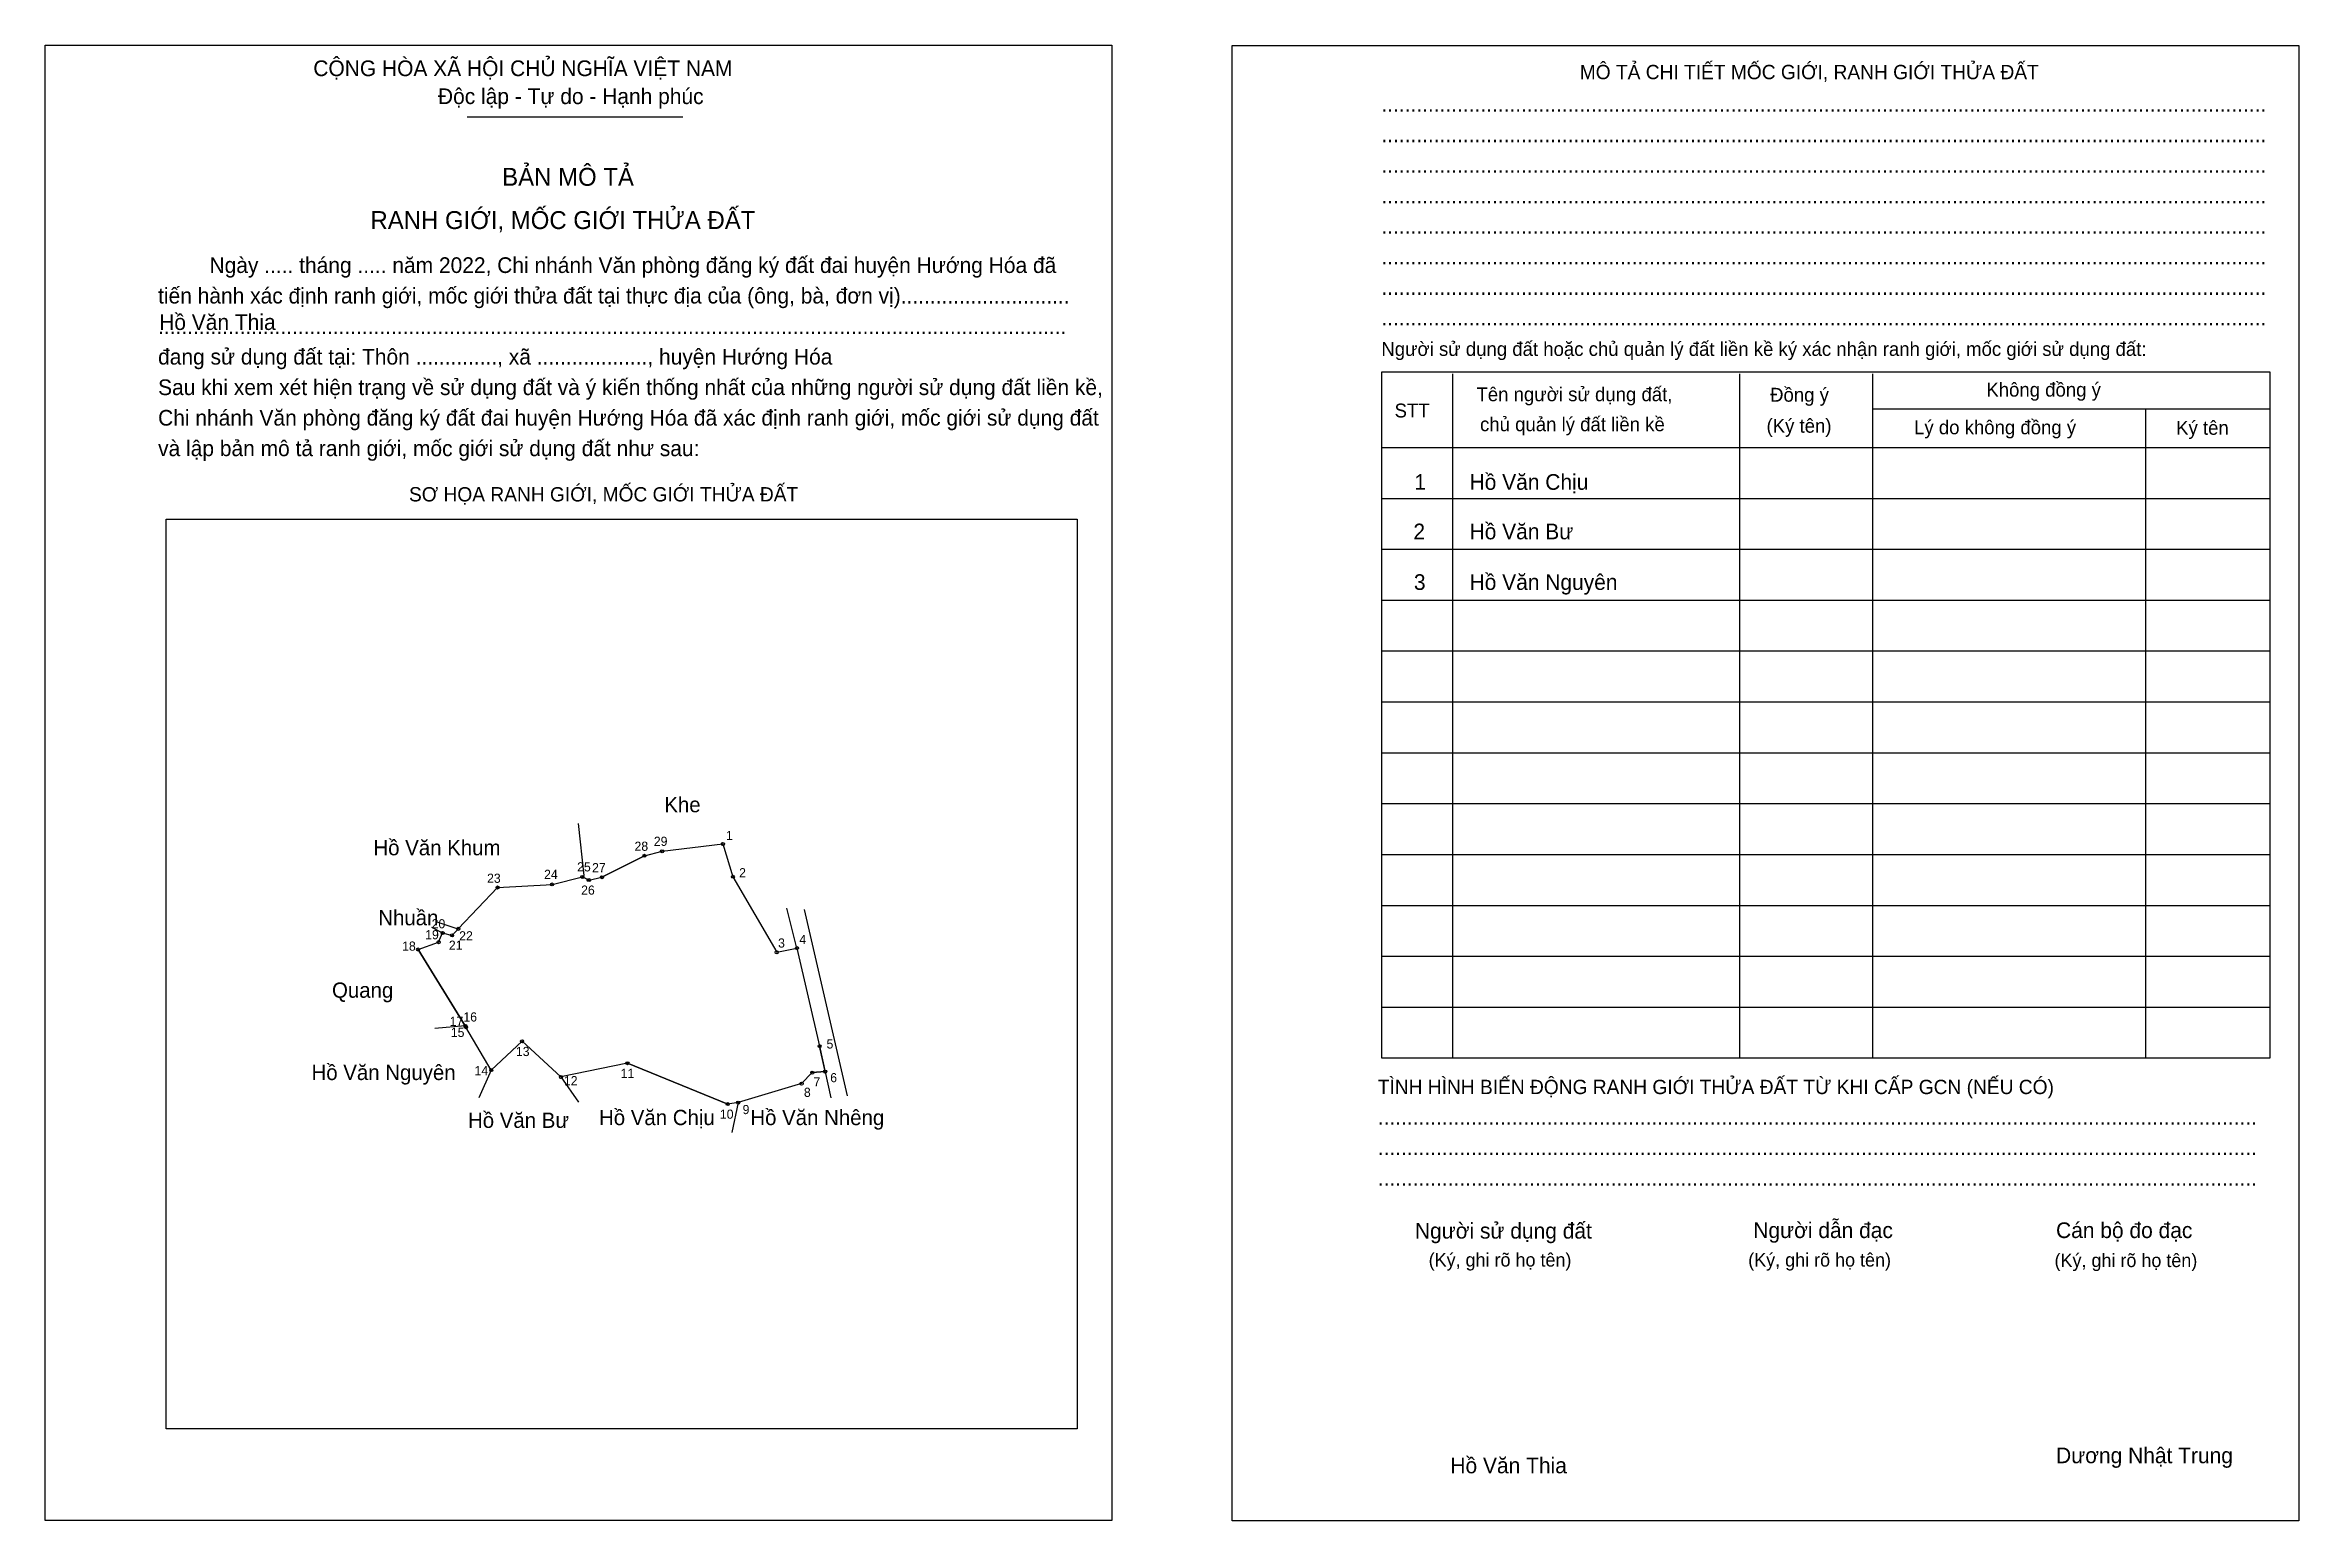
# Model space of a CAD drawing. Extents: x 548273 to 549133, y 1836112 to 1836675.
import ezdxf

# ---------------------------------------------------------------- set-up
doc = ezdxf.new("R2010")
doc.units = 0
for name, color, linetype in [('Level 1', 7, 'Continuous'), ('Level 10', 7, 'Continuous'), ('Level 11', 7, 'Continuous'), ('Level 2', 7, 'Continuous'), ('Level 25', 7, 'Continuous'), ('Level 27', 7, 'Continuous'), ('Level 36', 7, 'Continuous'), ('Level 52', 7, 'Continuous'), ('Level 55', 7, 'Continuous'), ('Level 6', 7, 'Continuous'), ('Level 9', 7, 'Continuous')]:
    doc.layers.add(name, color=color, linetype=linetype)

msp = doc.modelspace()

# ---------------------------------------------------------------- linework, layer by layer
at = {"layer": 'Level 1'}
for p, q in [((548272.8, 1836675.44), (548272.8, 1836675.44)), ((548725.69, 1836675.24), (548725.69, 1836675.24)), ((548433.87, 1836648.06), (548516.19, 1836648.06)), ((548809.84, 1836550.02), (548809.84, 1836288.89)), ((548919.34, 1836550.02), (548919.34, 1836288.89)), ((548970.01, 1836550.02), (548970.01, 1836288.89)), ((548970.01, 1836536.62), (549121.84, 1836536.62)), ((549074.27, 1836536.62), (549074.27, 1836288.89)), ((548782.66, 1836521.87), (549121.84, 1836521.87)), ((548782.66, 1836502.45), (549121.84, 1836502.45)), ((548319.03, 1836494.49), (548319.03, 1836494.49)), ((548782.66, 1836483.04), (549121.84, 1836483.04)), ((548782.66, 1836463.62), (549121.84, 1836463.62)), ((548782.66, 1836444.21), (549121.84, 1836444.21)), ((548782.66, 1836424.79), (549121.84, 1836424.79)), ((548782.66, 1836405.38), (549121.84, 1836405.38)), ((548782.66, 1836385.96), (549121.84, 1836385.96)), ((548782.66, 1836366.55), (549121.84, 1836366.55)), ((548782.66, 1836347.13), (549121.84, 1836347.13)), ((548782.66, 1836327.72), (549121.84, 1836327.72)), ((548782.66, 1836308.3), (549121.84, 1836308.3)), ((548666.55, 1836147.35), (548666.55, 1836147.35)), ((548679.87, 1836112.4), (548679.87, 1836112.4)), ((549132.77, 1836112.21), (549132.77, 1836112.21))]:
    msp.add_line(p, q, dxfattribs=at)
for points in [[(549121.84, 1836550.6), (548782.66, 1836550.6), (548782.66, 1836288.89), (549121.84, 1836288.89)], [(548319.03, 1836494.49), (548666.55, 1836494.49), (548666.55, 1836147.35), (548319.03, 1836147.35)]]:
    msp.add_lwpolyline(points, close=True, dxfattribs=at)
at = {"layer": 'Level 10'}
for p, q in [((548478.51, 1836358.52), (548476.27, 1836378.43)), ((548485.27, 1836357.86), (548501.49, 1836366.06)), ((548501.49, 1836366.06), (548508.25, 1836367.76)), ((548508.25, 1836367.76), (548531.46, 1836370.55)), ((548531.46, 1836370.55), (548535.24, 1836358.03)), ((548466.27, 1836355.12), (548477.83, 1836357.96)), ((548477.83, 1836357.96), (548480.27, 1836356.8)), ((548480.27, 1836356.8), (548485.27, 1836357.86)), ((548535.24, 1836358.03), (548551.97, 1836329.22)), ((548430.46, 1836338.17), (548445.44, 1836353.95)), ((548445.44, 1836353.95), (548466.27, 1836355.12)), ((548429.59, 1836338.32), (548422.79, 1836340.57)), ((548559.68, 1836330.82), (548555.77, 1836346.1)), ((548562.4, 1836345.57), (548578.87, 1836274.38)), ((548415.13, 1836330.29), (548422.96, 1836333.08)), ((548420.2, 1836338.75), (548424.49, 1836336.6)), ((548422.96, 1836333.08), (548424.49, 1836336.6)), ((548424.49, 1836336.6), (548428.07, 1836335.66)), ((548428.07, 1836335.66), (548430.46, 1836338.17)), ((548433.1, 1836301.1), (548415.13, 1836330.29)), ((548551.97, 1836329.22), (548559.68, 1836330.82)), ((548559.68, 1836330.82), (548568.31, 1836293.39)), ((548433.11, 1836301.1), (548433.1, 1836301.1)), ((548433.38, 1836300.64), (548433.11, 1836301.1)), ((548443.02, 1836284.27), (548433.38, 1836300.64)), ((548454.8, 1836295.25), (548443.02, 1836284.27)), ((548469.63, 1836281.65), (548454.8, 1836295.25)), ((548568.31, 1836293.39), (548572.65, 1836273.72)), ((548495.03, 1836286.89), (548469.63, 1836281.65)), ((548533.26, 1836271.29), (548495.03, 1836286.89)), ((548565.52, 1836283.3), (548561.46, 1836279.1)), ((548570.45, 1836283.69), (548565.52, 1836283.3)), ((548537.26, 1836271.83), (548533.26, 1836271.29)), ((548561.46, 1836279.1), (548537.26, 1836271.83))]:
    msp.add_line(p, q, dxfattribs=at)
at = {"layer": 'Level 11'}
for centre in [(548501.49, 1836366.06), (548508.25, 1836367.76), (548531.46, 1836370.55), (548477.83, 1836357.96), (548485.27, 1836357.86), (548535.24, 1836358.03), (548445.44, 1836353.95), (548466.27, 1836355.12), (548480.27, 1836356.8), (548422.96, 1836333.08), (548424.49, 1836336.6), (548428.07, 1836335.66), (548430.46, 1836338.17), (548415.13, 1836330.29), (548551.97, 1836329.22), (548559.68, 1836330.82), (548559.68, 1836330.82), (548433.1, 1836301.1), (548433.11, 1836301.1), (548433.38, 1836300.64), (548454.8, 1836295.25), (548568.31, 1836293.39), (548443.02, 1836284.27), (548469.63, 1836281.65), (548495.03, 1836286.89), (548565.52, 1836283.3), (548570.45, 1836283.69), (548533.26, 1836271.29), (548537.26, 1836271.83), (548561.46, 1836279.1)]:
    msp.add_circle(centre, 0.582, dxfattribs=at)
at = {"layer": 'Level 2'}
for points in [[(548272.8, 1836675.44), (548679.87, 1836675.44), (548679.87, 1836112.4), (548272.8, 1836112.4)], [(548725.69, 1836675.24), (549132.77, 1836675.24), (549132.77, 1836112.21), (548725.69, 1836112.21)]]:
    msp.add_lwpolyline(points, close=True, dxfattribs=at)
at = {"layer": 'Level 25'}
for p, q in [((548501.49, 1836366.06), (548485.27, 1836357.86)), ((548480.27, 1836356.8), (548477.83, 1836357.96)), ((548415.13, 1836330.29), (548433.1, 1836301.1)), ((548433.11, 1836301.1), (548433.38, 1836300.64)), ((548454.8, 1836295.25), (548469.63, 1836281.65)), ((548570.45, 1836283.69), (548568.31, 1836293.39)), ((548495.03, 1836286.89), (548533.26, 1836271.29)), ((548561.46, 1836279.1), (548565.52, 1836283.3)), ((548565.52, 1836283.3), (548570.45, 1836283.69))]:
    msp.add_line(p, q, dxfattribs=at)
at = {"layer": 'Level 27'}
for p, q in [((548433.1, 1836301.1), (548421.49, 1836300.11)), ((548443.02, 1836284.27), (548438.28, 1836273.63)), ((548469.63, 1836281.65), (548476.27, 1836272.08)), ((548537.26, 1836271.83), (548534.88, 1836260.43))]:
    msp.add_line(p, q, dxfattribs=at)

# ---------------------------------------------------------------- texts
at = {"layer": 'Level 1'}
for s, height, p in [('CỘNG HÒA XÃ HỘI CHỦ NGHĨA VIỆT NAM', 5.9795, (548375.14, 1836663.59)), ('MÔ TẢ CHI TIẾT MỐC GIỚI, RANH GIỚI THỬA ĐẤT', 5.4669, (548858.36, 1836662.41)), ('Độc lập - Tự do - Hạnh phúc', 5.9795, (548422.7, 1836652.92)), ('........................................................................................................................................................', 5.97948, (548782.66, 1836650)), ('........................................................................................................................................................', 5.97948, (548782.66, 1836638.36)), ('BẢN MÔ TẢ', 6.834, (548447.21, 1836621.74)), ('........................................................................................................................................................', 5.97948, (548782.66, 1836626.71)), ('........................................................................................................................................................', 5.97948, (548782.66, 1836615.06)), ('RANH GIỚI, MỐC GIỚI THỬA ĐẤT', 6.8344, (548396.95, 1836605.23)), ('........................................................................................................................................................', 5.97948, (548782.66, 1836603.41)), ('Ngày ..... tháng ..... năm 2022, Chi nhánh Văn phòng đăng ký đất đai huyện Hướng Hóa đã', 5.9795, (548335.53, 1836588.46)), ('........................................................................................................................................................', 5.97948, (548782.66, 1836591.76)), ('tiến hành xác định ranh giới, mốc giới thửa đất tại thực địa của (ông, bà, đơn vị).............................', 5.97948, (548315.92, 1836576.81)), ('........................................................................................................................................................', 5.97948, (548782.66, 1836580.11)), ('............................................................................................................................................................', 5.97948, (548315.92, 1836565.16)), ('........................................................................................................................................................', 5.97948, (548782.66, 1836568.46)), ('đang sử dụng đất tại: Thôn .............., xã ..................., huyện Hướng Hóa', 5.9795, (548315.92, 1836553.51)), ('Người sử dụng đất hoặc chủ quản lý đất liền kề ký xác nhận ranh giới, mốc giới sử dụng đất:', 5.2967, (548782.66, 1836556.81)), ('Sau khi xem xét hiện trạng về sử dụng đất và ý kiến thống nhất của những người sử dụng đất liền kề,', 5.9795, (548315.92, 1836541.86)), ('Không đồng ý', 5.2967, (549013.5, 1836541.28)), ('STT', 5.297, (548787.71, 1836533.32)), ('Tên người sử dụng đất,', 5.2967, (548818.96, 1836539.53)), ('Đồng ý', 5.297, (548930.99, 1836539.34)), ('Chi nhánh Văn phòng đăng ký đất đai huyện Hướng Hóa đã xác định ranh giới, mốc giới sử dụng đất', 5.9795, (548315.92, 1836530.21)), ('chủ quản lý đất liền kề', 5.2967, (548820.32, 1836528.08)), ('(Ký tên)', 5.297, (548929.63, 1836527.5)), ('Lý do không đồng ý', 5.2967, (548985.93, 1836526.91)), ('Ký tên', 5.297, (549085.92, 1836526.72)), ('và lập bản mô tả ranh giới, mốc giới sử dụng đất như sau:', 5.9795, (548315.92, 1836518.56)), ('SƠ HỌA RANH GIỚI, MỐC GIỚI THỬA ĐẤT', 5.4669, (548411.65, 1836501.27)), ('TÌNH HÌNH BIẾN ĐỘNG RANH GIỚI THỬA ĐẤT TỪ KHI CẤP GCN (NẾU CÓ)', 5.4669, (548781.3, 1836275.1)), ('.......................................................................................................................................................', 5.97948, (548781.3, 1836263.45)), ('.......................................................................................................................................................', 5.97948, (548781.3, 1836251.8)), ('.......................................................................................................................................................', 5.97948, (548781.3, 1836240.15)), ('Người sử dụng đất', 5.9795, (548795.47, 1836219.96)), ('Người dẫn đạc', 5.9795, (548924.58, 1836220.16)), ('Cán bộ đo đạc', 5.9795, (549040.1, 1836220.16)), ('(Ký, ghi rõ họ tên)', 5.1256, (548800.71, 1836209.28)), ('(Ký, ghi rõ họ tên)', 5.1256, (548922.64, 1836209.28)), ('(Ký, ghi rõ họ tên)', 5.1256, (549039.52, 1836209.09)), ('Dương Nhật Trung', 5.9795, (549040.1, 1836134.24))]:
    msp.add_text(s, height=height, dxfattribs=at).set_placement(p)
at = {"layer": 'Level 36'}
for s, height, p in [('Khe', 5.824, (548509.07, 1836382.66)), ('Hồ Văn Khum', 5.8245, (548398.08, 1836366.23)), ('Nhuần', 5.824, (548399.93, 1836339.51)), ('Quang', 5.824, (548382.28, 1836311.86)), ('Hồ Văn Nguyên', 5.8245, (548374.46, 1836280.46)), ('Hồ Văn Bư', 5.824, (548434.17, 1836262.21)), ('Hồ Văn Chịu', 5.8245, (548484.16, 1836263.26)), ('Hồ Văn Nhêng', 5.8245, (548541.9, 1836263.26))]:
    msp.add_text(s, height=height, dxfattribs=at).set_placement(p)
at = {"layer": 'Level 52'}
for s, height, p in [('Hồ Văn Chịu', 5.9795, (548816.32, 1836505.71)), ('1', 5.98, (548795.26, 1836505.71)), ('2', 5.98, (548794.9, 1836486.82)), ('Hồ Văn Bư', 5.979, (548816.32, 1836486.82)), ('3', 5.98, (548795.09, 1836467.51)), ('Hồ Văn Nguyên', 5.9795, (548816.32, 1836467.51))]:
    msp.add_text(s, height=height, dxfattribs=at).set_placement(p)
at = {"layer": 'Level 55'}
for s, p in [('28', (548501.22, 1836366.06)), ('29', (548507.98, 1836367.76)), ('1', (548531.35, 1836370.55)), ('25', (548477.56, 1836357.96)), ('27', (548485, 1836357.86)), ('2', (548535.11, 1836358.03)), ('23', (548445.18, 1836353.95)), ('24', (548465.99, 1836355.12)), ('26', (548479.99, 1836356.8)), ('19', (548422.69, 1836333.08)), ('20', (548424.21, 1836336.6)), ('21', (548427.82, 1836335.66)), ('22', (548430.19, 1836338.17)), ('18', (548414.86, 1836330.29)), ('3', (548551.85, 1836329.22)), ('4', (548559.55, 1836330.82)), ('17', (548432.82, 1836301.1)), ('16', (548432.83, 1836301.1)), ('15', (548433.11, 1836300.64)), ('13', (548454.54, 1836295.25)), ('5', (548568.19, 1836293.39)), ('14', (548442.74, 1836284.27)), ('12', (548469.36, 1836281.65)), ('11', (548494.78, 1836286.89)), ('7', (548565.39, 1836283.3)), ('6', (548570.32, 1836283.69)), ('10', (548532.98, 1836271.29)), ('9', (548537.13, 1836271.83)), ('8', (548561.33, 1836279.1))]:
    msp.add_text(s, height=0.388, dxfattribs=at).set_placement(p)
at = {"layer": 'Level 6'}
for p in [(548316.33, 1836566.71), (548809, 1836130.39)]:
    msp.add_text('Hồ Văn Thia', height=5.9798, dxfattribs=at).set_placement(p)
at = {"layer": 'Level 9'}
for s, height, p in [('1', 3.49, (548532.61, 1836372.05)), ('28', 3.495, (548497.7, 1836367.95)), ('29', 3.495, (548505.07, 1836369.83)), ('23', 3.495, (548441.44, 1836355.73)), ('24', 3.495, (548463.2, 1836357.21)), ('25', 3.495, (548475.81, 1836360.08)), ('27', 3.495, (548481.51, 1836359.78)), ('2', 3.49, (548537.62, 1836357.83)), ('26', 3.495, (548477.33, 1836351.2)), ('20', 3.495, (548420.3, 1836338.35)), ('18', 3.495, (548409.03, 1836329.83)), ('19', 3.495, (548417.84, 1836334.17)), ('21', 3.495, (548426.87, 1836330.18)), ('22', 3.495, (548430.8, 1836333.75)), ('3', 3.49, (548552.48, 1836331.02)), ('4', 3.49, (548560.57, 1836332.34)), ('16', 3.495, (548432.41, 1836302.8)), ('17', 3.495, (548427.17, 1836301.1)), ('15', 3.495, (548427.62, 1836296.92)), ('13', 3.495, (548452.45, 1836289.62)), ('5', 3.49, (548570.98, 1836292.5)), ('14', 3.495, (548436.65, 1836282.3)), ('12', 3.495, (548470.76, 1836278.46)), ('11', 3.495, (548492.41, 1836281.28)), ('7', 3.49, (548566, 1836278.04)), ('6', 3.49, (548572.38, 1836279.63)), ('8', 3.49, (548562.34, 1836274.04)), ('10', 3.495, (548530.28, 1836265.69)), ('9', 3.49, (548538.94, 1836267.46))]:
    msp.add_text(s, height=height, dxfattribs=at).set_placement(p)

doc.saveas('drawing.dxf')
